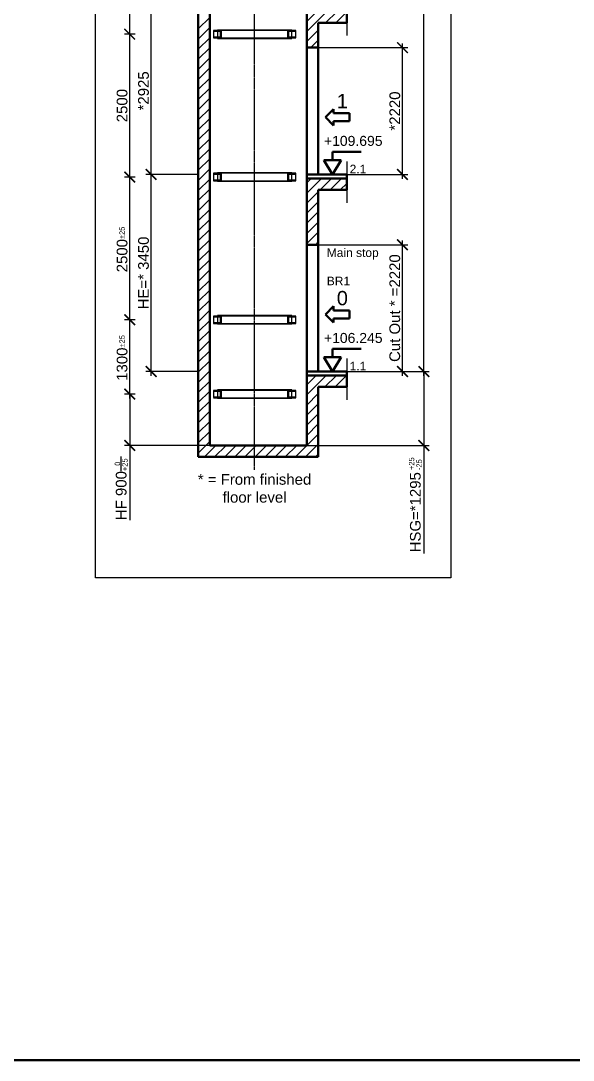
# Model space of a CAD drawing. Header units: millimetres. Extents: x -9546 to 173314, y -46180 to 27253.
# Drawn here: x 2565 to 12236, y -46180 to -27982 of the extents above; entities that cross this region are included whole.
import ezdxf

# ---------------------------------------------------------------- set-up
doc = ezdxf.new("R2010")
doc.units = ezdxf.units.MM
doc.linetypes.add('AM_ISO02W050', pattern=[7.5, 6, -1.5])
doc.linetypes.add('AM_ISO08W050', pattern=[18, 12, -1.5, 3, -1.5])
for name, color, linetype, lineweight in [('AM_0', 7, 'Continuous', 50), ('AM_5', 3, 'Continuous', 25), ('AM_8', 1, 'Continuous', 25), ('LDCar-AM_0', 7, 'Continuous', 50), ('LDCar-AM_4', 3, 'Continuous', 25), ('LDRailBrackets-AM_3', 6, 'AM_ISO02W050', 25), ('LDShaft-AM_0', 7, 'Continuous', 50), ('LDShaft-AM_5', 3, 'Continuous', 25), ('LDShaft-AM_7', 4, 'AM_ISO08W050', 25)]:
    doc.layers.add(name, color=color, linetype=linetype, lineweight=lineweight)
doc.layers.add('AM_VIEWS', color=1, linetype='Continuous', lineweight=25, plot=False)
doc.styles.add('LD', font='ARIALUNI.ttf')
doc.dimstyles.new('LIFT', dxfattribs={"dimtxt": 2.5, "dimasz": 2.5, "dimexe": 1.25, "dimexo": 0, "dimgap": 0.5, "dimtad": 1, "dimdec": 0, "dimzin": 1, "dimdsep": 46, "dimtxsty": 'LD', "dimblk": 'ARCHTICK', "dimcen": 0, "dimdle": 1, "dimclrd": 3, "dimclre": 3, "dimclrt": 4, "dimadec": 0, "dimazin": 0, "dimtp": 0.1, "dimtm": 0.1, "dimtfac": 0.71, "dimtdec": 0, "dimtix": 1, "dimtmove": 0, "dimatfit": 3, "dimfxl": 1, "dimtolj": 1, "dimarcsym": 0})

# ---------------------------------------------------------------- blocks, each defined once
blk = doc.blocks.new('LD_20260611094835_0000006F')
at = {"layer": 'AM_8'}
for p, q in [((-1900, 7292), (-1700, 7492)), ((0, 7248), (352, 7600)), ((0, 7425), (175, 7600)), ((329, 7400), (529, 7600)), ((506, 7400), (700, 7594)), ((-1900, 7116), (-1700, 7316)), ((682, 7400), (700, 7418)), ((-1900, 6939), (-1700, 7139)), ((0, 7071), (200, 7271)), ((-1900, 6762), (-1700, 6962)), ((71, 6965), (200, 7094)), ((-1900, 6585), (-1700, 6785)), ((-1900, 6409), (-1700, 6609)), ((-1900, 6232), (-1700, 6432)), ((-1900, 6055), (-1700, 6255)), ((-1900, 5878), (-1700, 6078)), ((-1900, 5701), (-1700, 5901)), ((-1900, 5525), (-1700, 5725)), ((-1900, 5348), (-1700, 5548)), ((-1900, 5171), (-1700, 5371)), ((-1900, 4994), (-1700, 5194)), ((-1900, 4818), (-1700, 5018)), ((-1900, 4641), (-1700, 4841)), ((-1900, 4464), (-1700, 4664)), ((0, 4419), (256, 4675)), ((0, 4596), (79, 4675)), ((232, 4475), (432, 4675)), ((409, 4475), (609, 4675)), ((586, 4475), (700, 4589)), ((-1900, 4287), (-1700, 4487)), ((0, 4243), (200, 4443)), ((-1900, 4110), (-1700, 4310)), ((0, 4066), (200, 4266)), ((-1900, 3934), (-1700, 4134)), ((0, 3889), (200, 4089)), ((-1900, 3757), (-1700, 3957)), ((0, 3712), (200, 3912)), ((-1900, 3580), (-1700, 3780)), ((0, 3536), (200, 3736)), ((-1900, 3403), (-1700, 3603)), ((156, 3515), (200, 3559)), ((-1900, 3227), (-1700, 3427)), ((-1900, 3050), (-1700, 3250)), ((-1900, 2873), (-1700, 3073)), ((-1900, 2696), (-1700, 2896)), ((-1900, 2519), (-1700, 2719)), ((-1900, 2343), (-1700, 2543)), ((-1900, 2166), (-1700, 2366)), ((-1900, 1989), (-1700, 2189)), ((-1900, 1812), (-1700, 2012)), ((-1900, 1636), (-1700, 1836)), ((-1900, 1459), (-1700, 1659)), ((-1900, 1282), (-1700, 1482)), ((-1900, 1105), (-1700, 1305)), ((-1900, 928), (-1700, 1128)), ((0, 884), (341, 1225)), ((0, 1061), (164, 1225)), ((318, 1025), (518, 1225)), ((495, 1025), (695, 1225)), ((-1900, 752), (-1700, 952)), ((671, 1025), (700, 1054)), ((-1900, 575), (-1700, 775)), ((0, 707), (200, 907)), ((0, 530), (200, 730)), ((-1900, 398), (-1700, 598)), ((0, 354), (200, 554)), ((-1900, 221), (-1700, 421)), ((0, 177), (200, 377)), ((-1900, 45), (-1700, 245)), ((-200, -200), (200, 200)), ((-1900, -132), (-1700, 68)), ((-23, -200), (200, 23)), ((-1791, -200), (-1591, 0)), ((-1614, -200), (-1414, 0)), ((-1437, -200), (-1237, 0)), ((-1261, -200), (-1061, 0)), ((-1084, -200), (-884, 0)), ((-907, -200), (-707, 0)), ((-730, -200), (-530, 0)), ((-554, -200), (-354, 0)), ((-377, -200), (-177, 0)), ((154, -200), (200, -154))]:
    blk.add_line(p, q, dxfattribs=at)
blk = doc.blocks.new('LD_20260611094835_00000070')
at = {"layer": 'LDShaft-AM_0'}
for p, q in [((-1900, 24391), (-1900, 0)), ((-1700, 0), (-1700, 24191)), ((0, 7600), (0, 6965)), ((700, 7400), (700, 7600)), ((200, 6965), (200, 7400)), ((200, 7400), (700, 7400)), ((0, 6965), (0, 4745)), ((0, 6965), (80, 6965)), ((80, 6965), (200, 6965)), ((200, 4745), (200, 6965)), ((80, 4675), (0, 4675)), ((0, 4675), (0, 3515)), ((200, 4675), (80, 4675)), ((700, 4675), (200, 4675)), ((700, 4475), (700, 4675)), ((200, 3515), (200, 4475)), ((200, 4475), (700, 4475)), ((0, 3515), (0, 1295)), ((0, 3515), (80, 3515)), ((80, 3515), (200, 3515)), ((200, 1295), (200, 3515)), ((80, 1225), (0, 1225)), ((0, 1225), (0, 0)), ((200, 1225), (80, 1225)), ((700, 1225), (200, 1225)), ((700, 1025), (700, 1225)), ((200, -200), (200, 1025)), ((200, 1025), (700, 1025)), ((-1900, 0), (-1900, -200)), ((0, 0), (-1700, 0)), ((-1900, -200), (0, -200)), ((0, -200), (80, -200)), ((80, -200), (200, -200))]:
    blk.add_line(p, q, dxfattribs=at)
blk = doc.blocks.new('LD_ENTRY_R')
for p, q in [((0, 0), (141, 141)), ((0, 0), (141, -141)), ((141, 70), (141, 141)), ((141, 70), (422, 70)), ((422, -70), (422, 70)), ((141, -70), (422, -70)), ((141, -70), (141, -141))]:
    blk.add_line(p, q)
blk = doc.blocks.new('LD_20260611094835_00000074')
at = {"layer": 'LDCar-AM_0'}
blk.add_blockref('LD_ENTRY_R', (0, 0), dxfattribs=at)
at = {"layer": 'LDCar-AM_0', "style": 'LD'}
blk.add_text('0', height=250, dxfattribs=at).set_placement((200, 160))
blk = doc.blocks.new('LD_ENTRY_FLOOR_R')
for p, q in [((0, 0), (-150, 250)), ((150, 250), (0, 0))]:
    blk.add_line(p, q)
at = {"layer": 'AM_0'}
for p, q in [((0, 398), (500, 398)), ((0, 250), (0, 398)), ((-150, 250), (150, 250))]:
    blk.add_line(p, q, dxfattribs=at)
blk = doc.blocks.new('LD_20260611094835_00000075')
at = {"layer": 'LDCar-AM_0'}
blk.add_blockref('LD_ENTRY_FLOOR_R', (0, 0), dxfattribs=at)
at = {"layer": 'LDCar-AM_0', "style": 'LD'}
blk.add_text('+106.245', height=175, dxfattribs=at).set_placement((-150, 500))
blk = doc.blocks.new('LD_20260611094835_00000076')
at = {"layer": 'LDShaft-AM_0'}
for p, q in [((80, 0), (0, 0)), ((0, 0), (0, -70)), ((200, 0), (80, 0)), ((700, 0), (200, 0)), ((700, -70), (700, 0)), ((0, -70), (80, -70)), ((80, -70), (200, -70)), ((200, -70), (700, -70))]:
    blk.add_line(p, q, dxfattribs=at)
blk = doc.blocks.new('LD_20260611094835_00000079')
at = {"layer": 'LDCar-AM_0'}
blk.add_blockref('LD_ENTRY_FLOOR_R', (0, 0), dxfattribs=at)
at = {"layer": 'LDCar-AM_0', "style": 'LD'}
blk.add_text('+109.695', height=175, dxfattribs=at).set_placement((-150, 500))
blk = doc.blocks.new('LD_20260611094835_0000007A')
at = {"layer": 'LDCar-AM_0'}
blk.add_blockref('LD_ENTRY_R', (0, 0), dxfattribs=at)
at = {"layer": 'LDCar-AM_0', "style": 'LD'}
blk.add_text('1', height=250, dxfattribs=at).set_placement((200, 160))
blk = doc.blocks.new('LD_20260611094835_0000007B')
at = {"layer": 'LDShaft-AM_0'}
for p, q in [((80, 0), (0, 0)), ((0, 0), (0, -70)), ((200, 0), (80, 0)), ((700, 0), (200, 0)), ((700, -70), (700, 0)), ((0, -70), (80, -70)), ((80, -70), (200, -70)), ((200, -70), (700, -70))]:
    blk.add_line(p, q, dxfattribs=at)
blk = doc.blocks.new('LD_20260611094835_000000AA')
at = {"layer": 'LDShaft-AM_7'}
blk.add_line((0, -20061), (0, 4980), dxfattribs=at)
blk = doc.blocks.new('LD_20260611094835_000000AD')
at = {"layer": 'LDRailBrackets-AM_3'}
for p, q in [((-595, 64.5), (-720, 64.5)), ((-720, 64.5), (-720, 56.5)), ((-709, 56.5), (-720, 56.5)), ((-720, 56.5), (-720, 52.5)), ((-720, 52.5), (-720, -52.5)), ((-720, 52.5), (-709, 52.5)), ((-709, 52.5), (-709, 56.5)), ((-641, 56.5), (-709, 56.5)), ((-709, 56.5), (-709, 52.5)), ((-709, 52.5), (-641, 52.5)), ((-650, 72.5), (-650, 64.5)), ((650, 72.5), (-650, 72.5)), ((-650, 64.5), (-650, -64.5)), ((650, 64.5), (-650, 64.5)), ((-650, 56.5), (-589, 56.5)), ((-641, 52.5), (-641, 56.5)), ((-595, 56.5), (-641, 56.5)), ((-641, 56.5), (-641, 52.5)), ((-641, 52.5), (-595, 52.5)), ((-599, 56.5), (-599, -56.5)), ((-595, 56.5), (-599, 56.5)), ((-595, 56.5), (-595, 64.5)), ((-595, 52.5), (-595, 56.5)), ((-595, -56.5), (-595, 56.5)), ((-589, 56.5), (-589, -56.5)), ((-585, -60.5), (-585, 60.5)), ((-585, 60.5), (-585, -60.5)), ((585, -60.5), (585, 60.5)), ((585, 60.5), (585, -60.5)), ((589, -56.5), (589, 56.5)), ((589, 56.5), (650, 56.5)), ((720, 64.5), (595, 64.5)), ((595, 64.5), (595, 56.5)), ((595, 56.5), (595, 52.5)), ((641, 56.5), (595, 56.5)), ((595, 56.5), (595, -56.5)), ((599, 56.5), (595, 56.5)), ((595, 52.5), (641, 52.5)), ((599, -56.5), (599, 56.5)), ((641, 52.5), (641, 56.5)), ((641, 56.5), (641, 52.5)), ((709, 56.5), (641, 56.5)), ((641, 52.5), (709, 52.5)), ((650, 64.5), (650, 72.5)), ((650, -64.5), (650, 64.5)), ((709, 56.5), (709, 52.5)), ((720, 56.5), (709, 56.5)), ((709, 52.5), (709, 56.5)), ((709, 52.5), (720, 52.5)), ((720, 56.5), (720, 64.5)), ((720, 52.5), (720, 56.5)), ((720, -52.5), (720, 52.5)), ((-709, -52.5), (-720, -52.5)), ((-720, -52.5), (-720, -56.5)), ((-720, -56.5), (-720, -64.5)), ((-720, -56.5), (-709, -56.5)), ((-720, -64.5), (-595, -64.5)), ((-641, -52.5), (-709, -52.5)), ((-709, -52.5), (-709, -56.5)), ((-709, -56.5), (-709, -52.5)), ((-709, -56.5), (-641, -56.5)), ((-589, -56.5), (-650, -56.5)), ((-650, -64.5), (650, -64.5)), ((-650, -64.5), (-650, -72.5)), ((-650, -72.5), (650, -72.5)), ((-595, -52.5), (-641, -52.5)), ((-641, -52.5), (-641, -56.5)), ((-641, -56.5), (-641, -52.5)), ((-641, -56.5), (-595, -56.5)), ((-599, -56.5), (-595, -56.5)), ((-595, -56.5), (-595, -52.5)), ((-595, -64.5), (-595, -56.5)), ((650, -56.5), (589, -56.5)), ((595, -52.5), (595, -56.5)), ((641, -52.5), (595, -52.5)), ((595, -56.5), (595, -64.5)), ((595, -56.5), (641, -56.5)), ((595, -56.5), (599, -56.5)), ((595, -64.5), (720, -64.5)), ((641, -52.5), (641, -56.5)), ((709, -52.5), (641, -52.5)), ((641, -56.5), (641, -52.5)), ((641, -56.5), (709, -56.5)), ((650, -72.5), (650, -64.5)), ((709, -52.5), (709, -56.5)), ((720, -52.5), (709, -52.5)), ((709, -56.5), (709, -52.5)), ((709, -56.5), (720, -56.5)), ((720, -56.5), (720, -52.5)), ((720, -64.5), (720, -56.5))]:
    blk.add_line(p, q, dxfattribs=at)
blk = doc.blocks.new('LD_20260611094835_000000AE')
at = {"layer": 'LDRailBrackets-AM_3'}
for p, q in [((-595, 64.5), (-720, 64.5)), ((-720, 64.5), (-720, 56.5)), ((-709, 56.5), (-720, 56.5)), ((-720, 56.5), (-720, 52.5)), ((-720, 52.5), (-720, -52.5)), ((-720, 52.5), (-709, 52.5)), ((-641, 56.5), (-709, 56.5)), ((-709, 56.5), (-709, 52.5)), ((-709, 52.5), (-709, 56.5)), ((-709, 52.5), (-641, 52.5)), ((-650, 72.5), (-650, 64.5)), ((650, 72.5), (-650, 72.5)), ((-650, 64.5), (-650, -64.5)), ((650, 64.5), (-650, 64.5)), ((-650, 56.5), (-589, 56.5)), ((-595, 56.5), (-641, 56.5)), ((-641, 56.5), (-641, 52.5)), ((-641, 52.5), (-641, 56.5)), ((-641, 52.5), (-595, 52.5)), ((-599, 56.5), (-599, -56.5)), ((-595, 56.5), (-599, 56.5)), ((-595, 56.5), (-595, 64.5)), ((-595, 52.5), (-595, 56.5)), ((-595, -56.5), (-595, 56.5)), ((-589, 56.5), (-589, -56.5)), ((-585, -60.5), (-585, 60.5)), ((-585, 60.5), (-585, -60.5)), ((585, 60.5), (585, -60.5)), ((585, -60.5), (585, 60.5)), ((589, -56.5), (589, 56.5)), ((589, 56.5), (650, 56.5)), ((720, 64.5), (595, 64.5)), ((595, 64.5), (595, 56.5)), ((595, 56.5), (595, 52.5)), ((641, 56.5), (595, 56.5)), ((595, 56.5), (595, -56.5)), ((599, 56.5), (595, 56.5)), ((595, 52.5), (641, 52.5)), ((599, -56.5), (599, 56.5)), ((641, 52.5), (641, 56.5)), ((641, 56.5), (641, 52.5)), ((709, 56.5), (641, 56.5)), ((641, 52.5), (709, 52.5)), ((650, 64.5), (650, 72.5)), ((650, -64.5), (650, 64.5)), ((709, 56.5), (709, 52.5)), ((720, 56.5), (709, 56.5)), ((709, 52.5), (709, 56.5)), ((709, 52.5), (720, 52.5)), ((720, 56.5), (720, 64.5)), ((720, 52.5), (720, 56.5)), ((720, -52.5), (720, 52.5)), ((-709, -52.5), (-720, -52.5)), ((-720, -52.5), (-720, -56.5)), ((-720, -56.5), (-720, -64.5)), ((-720, -56.5), (-709, -56.5)), ((-720, -64.5), (-595, -64.5)), ((-709, -56.5), (-709, -52.5)), ((-641, -52.5), (-709, -52.5)), ((-709, -52.5), (-709, -56.5)), ((-709, -56.5), (-641, -56.5)), ((-589, -56.5), (-650, -56.5)), ((-650, -64.5), (650, -64.5)), ((-650, -64.5), (-650, -72.5)), ((-650, -72.5), (650, -72.5)), ((-641, -56.5), (-641, -52.5)), ((-595, -52.5), (-641, -52.5)), ((-641, -52.5), (-641, -56.5)), ((-641, -56.5), (-595, -56.5)), ((-599, -56.5), (-595, -56.5)), ((-595, -56.5), (-595, -52.5)), ((-595, -64.5), (-595, -56.5)), ((650, -56.5), (589, -56.5)), ((595, -52.5), (595, -56.5)), ((641, -52.5), (595, -52.5)), ((595, -56.5), (595, -64.5)), ((595, -56.5), (641, -56.5)), ((595, -56.5), (599, -56.5)), ((595, -64.5), (720, -64.5)), ((641, -56.5), (641, -52.5)), ((641, -52.5), (641, -56.5)), ((709, -52.5), (641, -52.5)), ((641, -56.5), (709, -56.5)), ((650, -72.5), (650, -64.5)), ((709, -56.5), (709, -52.5)), ((709, -52.5), (709, -56.5)), ((720, -52.5), (709, -52.5)), ((709, -56.5), (720, -56.5)), ((720, -56.5), (720, -52.5)), ((720, -64.5), (720, -56.5))]:
    blk.add_line(p, q, dxfattribs=at)
blk = doc.blocks.new('LD_20260611094835_000000B2')
at = {"layer": 'LDRailBrackets-AM_3'}
for p, q in [((-595, 64.5), (-720, 64.5)), ((-720, 64.5), (-720, 56.5)), ((-709, 56.5), (-720, 56.5)), ((-720, 56.5), (-720, 52.5)), ((-720, 52.5), (-720, -52.5)), ((-720, 52.5), (-709, 52.5)), ((-709, 52.5), (-709, 56.5)), ((-641, 56.5), (-709, 56.5)), ((-709, 56.5), (-709, 52.5)), ((-709, 52.5), (-641, 52.5)), ((-650, 72.5), (-650, 64.5)), ((650, 72.5), (-650, 72.5)), ((-650, 64.5), (-650, -64.5)), ((650, 64.5), (-650, 64.5)), ((-650, 56.5), (-589, 56.5)), ((-641, 52.5), (-641, 56.5)), ((-595, 56.5), (-641, 56.5)), ((-641, 56.5), (-641, 52.5)), ((-641, 52.5), (-595, 52.5)), ((-599, 56.5), (-599, -56.5)), ((-595, 56.5), (-599, 56.5)), ((-595, 56.5), (-595, 64.5)), ((-595, 52.5), (-595, 56.5)), ((-595, -56.5), (-595, 56.5)), ((-589, 56.5), (-589, -56.5)), ((-585, -60.5), (-585, 60.5)), ((-585, 60.5), (-585, -60.5)), ((585, 60.5), (585, -60.5)), ((585, -60.5), (585, 60.5)), ((589, -56.5), (589, 56.5)), ((589, 56.5), (650, 56.5)), ((720, 64.5), (595, 64.5)), ((595, 64.5), (595, 56.5)), ((595, 56.5), (595, 52.5)), ((641, 56.5), (595, 56.5)), ((595, 56.5), (595, -56.5)), ((599, 56.5), (595, 56.5)), ((595, 52.5), (641, 52.5)), ((599, -56.5), (599, 56.5)), ((641, 52.5), (641, 56.5)), ((641, 56.5), (641, 52.5)), ((709, 56.5), (641, 56.5)), ((641, 52.5), (709, 52.5)), ((650, 64.5), (650, 72.5)), ((650, -64.5), (650, 64.5)), ((709, 56.5), (709, 52.5)), ((720, 56.5), (709, 56.5)), ((709, 52.5), (709, 56.5)), ((709, 52.5), (720, 52.5)), ((720, 56.5), (720, 64.5)), ((720, 52.5), (720, 56.5)), ((720, -52.5), (720, 52.5)), ((-709, -52.5), (-720, -52.5)), ((-720, -52.5), (-720, -56.5)), ((-720, -56.5), (-720, -64.5)), ((-720, -56.5), (-709, -56.5)), ((-720, -64.5), (-595, -64.5)), ((-709, -56.5), (-709, -52.5)), ((-641, -52.5), (-709, -52.5)), ((-709, -52.5), (-709, -56.5)), ((-709, -56.5), (-641, -56.5)), ((-589, -56.5), (-650, -56.5)), ((-650, -64.5), (650, -64.5)), ((-650, -64.5), (-650, -72.5)), ((-650, -72.5), (650, -72.5)), ((-641, -56.5), (-641, -52.5)), ((-595, -52.5), (-641, -52.5)), ((-641, -52.5), (-641, -56.5)), ((-641, -56.5), (-595, -56.5)), ((-599, -56.5), (-595, -56.5)), ((-595, -56.5), (-595, -52.5)), ((-595, -64.5), (-595, -56.5)), ((650, -56.5), (589, -56.5)), ((595, -52.5), (595, -56.5)), ((641, -52.5), (595, -52.5)), ((595, -56.5), (595, -64.5)), ((595, -56.5), (641, -56.5)), ((595, -56.5), (599, -56.5)), ((595, -64.5), (720, -64.5)), ((641, -52.5), (641, -56.5)), ((709, -52.5), (641, -52.5)), ((641, -56.5), (641, -52.5)), ((641, -56.5), (709, -56.5)), ((650, -72.5), (650, -64.5)), ((709, -52.5), (709, -56.5)), ((720, -52.5), (709, -52.5)), ((709, -56.5), (709, -52.5)), ((709, -56.5), (720, -56.5)), ((720, -56.5), (720, -52.5)), ((720, -64.5), (720, -56.5))]:
    blk.add_line(p, q, dxfattribs=at)
blk = doc.blocks.new('LD_20260611094835_000000B3')
at = {"layer": 'LDRailBrackets-AM_3'}
for p, q in [((-595, 64.5), (-720, 64.5)), ((-720, 64.5), (-720, 56.5)), ((-709, 56.5), (-720, 56.5)), ((-720, 56.5), (-720, 52.5)), ((-720, 52.5), (-720, -52.5)), ((-720, 52.5), (-709, 52.5)), ((-709, 52.5), (-709, 56.5)), ((-641, 56.5), (-709, 56.5)), ((-709, 56.5), (-709, 52.5)), ((-709, 52.5), (-641, 52.5)), ((-650, 72.5), (-650, 64.5)), ((650, 72.5), (-650, 72.5)), ((-650, 64.5), (-650, -64.5)), ((650, 64.5), (-650, 64.5)), ((-650, 56.5), (-589, 56.5)), ((-641, 52.5), (-641, 56.5)), ((-595, 56.5), (-641, 56.5)), ((-641, 56.5), (-641, 52.5)), ((-641, 52.5), (-595, 52.5)), ((-599, 56.5), (-599, -56.5)), ((-595, 56.5), (-599, 56.5)), ((-595, 56.5), (-595, 64.5)), ((-595, 52.5), (-595, 56.5)), ((-595, -56.5), (-595, 56.5)), ((-589, 56.5), (-589, -56.5)), ((-585, -60.5), (-585, 60.5)), ((-585, 60.5), (-585, -60.5)), ((585, -60.5), (585, 60.5)), ((585, 60.5), (585, -60.5)), ((589, -56.5), (589, 56.5)), ((589, 56.5), (650, 56.5)), ((720, 64.5), (595, 64.5)), ((595, 64.5), (595, 56.5)), ((595, 56.5), (595, 52.5)), ((641, 56.5), (595, 56.5)), ((595, 56.5), (595, -56.5)), ((599, 56.5), (595, 56.5)), ((595, 52.5), (641, 52.5)), ((599, -56.5), (599, 56.5)), ((641, 52.5), (641, 56.5)), ((641, 56.5), (641, 52.5)), ((709, 56.5), (641, 56.5)), ((641, 52.5), (709, 52.5)), ((650, 64.5), (650, 72.5)), ((650, -64.5), (650, 64.5)), ((709, 56.5), (709, 52.5)), ((720, 56.5), (709, 56.5)), ((709, 52.5), (709, 56.5)), ((709, 52.5), (720, 52.5)), ((720, 56.5), (720, 64.5)), ((720, 52.5), (720, 56.5)), ((720, -52.5), (720, 52.5)), ((-709, -52.5), (-720, -52.5)), ((-720, -52.5), (-720, -56.5)), ((-720, -56.5), (-720, -64.5)), ((-720, -56.5), (-709, -56.5)), ((-720, -64.5), (-595, -64.5)), ((-641, -52.5), (-709, -52.5)), ((-709, -52.5), (-709, -56.5)), ((-709, -56.5), (-709, -52.5)), ((-709, -56.5), (-641, -56.5)), ((-589, -56.5), (-650, -56.5)), ((-650, -64.5), (650, -64.5)), ((-650, -64.5), (-650, -72.5)), ((-650, -72.5), (650, -72.5)), ((-595, -52.5), (-641, -52.5)), ((-641, -52.5), (-641, -56.5)), ((-641, -56.5), (-641, -52.5)), ((-641, -56.5), (-595, -56.5)), ((-599, -56.5), (-595, -56.5)), ((-595, -56.5), (-595, -52.5)), ((-595, -64.5), (-595, -56.5)), ((650, -56.5), (589, -56.5)), ((595, -52.5), (595, -56.5)), ((641, -52.5), (595, -52.5)), ((595, -56.5), (595, -64.5)), ((595, -56.5), (641, -56.5)), ((595, -56.5), (599, -56.5)), ((595, -64.5), (720, -64.5)), ((641, -52.5), (641, -56.5)), ((709, -52.5), (641, -52.5)), ((641, -56.5), (641, -52.5)), ((641, -56.5), (709, -56.5)), ((650, -72.5), (650, -64.5)), ((709, -52.5), (709, -56.5)), ((720, -52.5), (709, -52.5)), ((709, -56.5), (709, -52.5)), ((709, -56.5), (720, -56.5)), ((720, -56.5), (720, -52.5)), ((720, -64.5), (720, -56.5))]:
    blk.add_line(p, q, dxfattribs=at)
blk = doc.blocks.new('_ArchTick')
at = {"color": 0, "linetype": 'ByBlock', "const_width": 0.15}
blk.add_lwpolyline([(-0.5, -0.5), (0.5, 0.5)], dxfattribs=at)
blk = doc.blocks.new('*D2658')
at = {"layer": 'Defpoints', "color": 0, "transparency": 16777216}
for p in [(4847, -27747), (5672, -27747), (5672, -30672)]:
    blk.add_point(p, dxfattribs=at)
at = {"layer": 'LDShaft-AM_5', "color": 3, "lineweight": -2, "transparency": 16777216}
for p, q in [((5672, -27747), (4753, -27747)), ((4847, -30747), (4847, -27672)), ((5672, -30672), (4753, -30672))]:
    blk.add_line(p, q, dxfattribs=at)
at = {"layer": 'LDShaft-AM_5', "color": 3, "lineweight": -2, "transparency": 16777216, "xscale": 187.5, "yscale": 187.5, "zscale": 187.5}
for p, rotation in [((4847, -27747), 90), ((4847, -30672), 270)]:
    blk.add_blockref('_ArchTick', p, dxfattribs=dict(at, rotation=rotation))
at = {"layer": 'LDShaft-AM_5', "color": 4, "transparency": 16777216, "insert": (4714, -29209), "char_height": 187.5, "attachment_point": 5, "rotation": 90, "style": 'LD'}
blk.add_mtext('\\A1;*2925', dxfattribs=at)
blk = doc.blocks.new('*D2662')
at = {"layer": 'Defpoints', "color": 0, "transparency": 16777216}
for p in [(4847, -30672), (5672, -30672), (5672, -34122)]:
    blk.add_point(p, dxfattribs=at)
at = {"layer": 'LDShaft-AM_5', "color": 3, "lineweight": -2, "transparency": 16777216}
for p, q in [((5672, -30672), (4753, -30672)), ((4847, -34197), (4847, -30597)), ((5672, -34122), (4753, -34122))]:
    blk.add_line(p, q, dxfattribs=at)
at = {"layer": 'LDShaft-AM_5', "color": 3, "lineweight": -2, "transparency": 16777216, "xscale": 187.5, "yscale": 187.5, "zscale": 187.5}
for p, rotation in [((4847, -30672), 90), ((4847, -34122), 270)]:
    blk.add_blockref('_ArchTick', p, dxfattribs=dict(at, rotation=rotation))
at = {"layer": 'LDShaft-AM_5', "color": 4, "transparency": 16777216, "insert": (4714, -32397), "char_height": 187.5, "attachment_point": 5, "rotation": 90, "style": 'LD'}
blk.add_mtext('\\A1;HE=* 3450', dxfattribs=at)
blk = doc.blocks.new('*D2664')
at = {"layer": 'Defpoints', "color": 0, "transparency": 16777216}
for p in [(4472, -34517), (4566, -34517), (6657, -35417)]:
    blk.add_point(p, dxfattribs=at)
at = {"layer": 'LDShaft-AM_5', "color": 3, "lineweight": -2, "transparency": 16777216}
for p, q in [((4566, -34517), (4378, -34517)), ((4472, -34517), (4472, -35492)), ((6657, -35417), (4378, -35417)), ((4472, -35417), (4472, -36727))]:
    blk.add_line(p, q, dxfattribs=at)
at = {"layer": 'LDShaft-AM_5', "color": 3, "lineweight": -2, "transparency": 16777216, "xscale": 187.5, "yscale": 187.5, "zscale": 187.5}
for p, rotation in [((4472, -34517), 90), ((4472, -35417), 270)]:
    blk.add_blockref('_ArchTick', p, dxfattribs=dict(at, rotation=rotation))
at = {"layer": 'LDShaft-AM_5', "color": 4, "transparency": 16777216, "insert": (4322, -36166), "char_height": 187.5, "attachment_point": 5, "rotation": 90, "style": 'LD'}
blk.add_mtext('\\A1;HF 900\\H0.5x;\\S0/+25 ', dxfattribs=at)
blk = doc.blocks.new('*D2665')
at = {"layer": 'Defpoints', "color": 0, "transparency": 16777216}
for p in [(4472, -25717), (4566, -25717), (4566, -28217)]:
    blk.add_point(p, dxfattribs=at)
at = {"layer": 'LDShaft-AM_5', "color": 3, "lineweight": -2, "transparency": 16777216}
for p, q in [((4472, -28292), (4472, -25642)), ((4566, -25717), (4378, -25717)), ((4566, -28217), (4378, -28217))]:
    blk.add_line(p, q, dxfattribs=at)
at = {"layer": 'LDShaft-AM_5', "color": 3, "lineweight": -2, "transparency": 16777216, "xscale": 187.5, "yscale": 187.5, "zscale": 187.5}
for p, rotation in [((4472, -25717), 90), ((4472, -28217), 270)]:
    blk.add_blockref('_ArchTick', p, dxfattribs=dict(at, rotation=rotation))
at = {"layer": 'LDShaft-AM_5', "color": 4, "transparency": 16777216, "insert": (4339, -26967), "char_height": 187.5, "attachment_point": 5, "rotation": 90, "style": 'LD'}
blk.add_mtext('\\A1;2500', dxfattribs=at)
blk = doc.blocks.new('*D2666')
at = {"layer": 'Defpoints', "color": 0, "transparency": 16777216}
for p in [(4472, -33217), (4566, -33217), (4566, -34517)]:
    blk.add_point(p, dxfattribs=at)
at = {"layer": 'LDShaft-AM_5', "color": 3, "lineweight": -2, "transparency": 16777216}
for p, q in [((4566, -33217), (4378, -33217)), ((4472, -34592), (4472, -33142)), ((4566, -34517), (4378, -34517))]:
    blk.add_line(p, q, dxfattribs=at)
at = {"layer": 'LDShaft-AM_5', "color": 3, "lineweight": -2, "transparency": 16777216, "xscale": 187.5, "yscale": 187.5, "zscale": 187.5}
for p, rotation in [((4472, -33217), 90), ((4472, -34517), 270)]:
    blk.add_blockref('_ArchTick', p, dxfattribs=dict(at, rotation=rotation))
at = {"layer": 'LDShaft-AM_5', "color": 4, "transparency": 16777216, "insert": (4339, -33867), "char_height": 187.5, "attachment_point": 5, "rotation": 90, "style": 'LD'}
blk.add_mtext('\\A1;1300\\H0.5x;\\S±25 ', dxfattribs=at)
blk = doc.blocks.new('*D2671')
at = {"layer": 'Defpoints', "color": 0, "transparency": 16777216}
for p in [(4472, -30717), (4566, -30717), (4566, -33217)]:
    blk.add_point(p, dxfattribs=at)
at = {"layer": 'LDShaft-AM_5', "color": 3, "lineweight": -2, "transparency": 16777216}
for p, q in [((4566, -30717), (4378, -30717)), ((4472, -33292), (4472, -30642)), ((4566, -33217), (4378, -33217))]:
    blk.add_line(p, q, dxfattribs=at)
at = {"layer": 'LDShaft-AM_5', "color": 3, "lineweight": -2, "transparency": 16777216, "xscale": 187.5, "yscale": 187.5, "zscale": 187.5}
for p, rotation in [((4472, -30717), 90), ((4472, -33217), 270)]:
    blk.add_blockref('_ArchTick', p, dxfattribs=dict(at, rotation=rotation))
at = {"layer": 'LDShaft-AM_5', "color": 4, "transparency": 16777216, "insert": (4339, -31967), "char_height": 187.5, "attachment_point": 5, "rotation": 90, "style": 'LD'}
blk.add_mtext('\\A1;2500\\H0.5x;\\S±25 ', dxfattribs=at)
blk = doc.blocks.new('*D2673')
at = {"layer": 'Defpoints', "color": 0, "transparency": 16777216}
for p in [(4472, -28217), (4566, -28217), (4566, -30717)]:
    blk.add_point(p, dxfattribs=at)
at = {"layer": 'LDShaft-AM_5', "color": 3, "lineweight": -2, "transparency": 16777216}
for p, q in [((4472, -30792), (4472, -28142)), ((4566, -28217), (4378, -28217)), ((4566, -30717), (4378, -30717))]:
    blk.add_line(p, q, dxfattribs=at)
at = {"layer": 'LDShaft-AM_5', "color": 3, "lineweight": -2, "transparency": 16777216, "xscale": 187.5, "yscale": 187.5, "zscale": 187.5}
for p, rotation in [((4472, -28217), 90), ((4472, -30717), 270)]:
    blk.add_blockref('_ArchTick', p, dxfattribs=dict(at, rotation=rotation))
at = {"layer": 'LDShaft-AM_5', "color": 4, "transparency": 16777216, "insert": (4339, -29467), "char_height": 187.5, "attachment_point": 5, "rotation": 90, "style": 'LD'}
blk.add_mtext('\\A1;2500', dxfattribs=at)
blk = doc.blocks.new('*D2675')
at = {"layer": 'Defpoints', "color": 0, "transparency": 16777216}
for p in [(7772, -31902), (9247, -31902), (7772, -34122)]:
    blk.add_point(p, dxfattribs=at)
at = {"layer": 'LDShaft-AM_5', "color": 3, "lineweight": -2, "transparency": 16777216}
for p, q in [((9247, -34197), (9247, -31827)), ((7772, -31902), (9341, -31902)), ((7772, -34122), (9341, -34122))]:
    blk.add_line(p, q, dxfattribs=at)
at = {"layer": 'LDShaft-AM_5', "color": 3, "lineweight": -2, "transparency": 16777216, "xscale": 187.5, "yscale": 187.5, "zscale": 187.5}
for p, rotation in [((9247, -31902), 90), ((9247, -34122), 270)]:
    blk.add_blockref('_ArchTick', p, dxfattribs=dict(at, rotation=rotation))
at = {"layer": 'LDShaft-AM_5', "color": 4, "transparency": 16777216, "insert": (9113, -33012), "char_height": 187.5, "attachment_point": 5, "rotation": 90, "style": 'LD'}
blk.add_mtext('\\A1;Cut Out * =2220 ', dxfattribs=at)
blk = doc.blocks.new('*D2679')
at = {"layer": 'Defpoints', "color": 0, "transparency": 16777216}
for p in [(7772, -28452), (9247, -28452), (7772, -30672)]:
    blk.add_point(p, dxfattribs=at)
at = {"layer": 'LDShaft-AM_5', "color": 3, "lineweight": -2, "transparency": 16777216}
for p, q in [((9247, -30747), (9247, -28377)), ((7772, -28452), (9341, -28452)), ((7772, -30672), (9341, -30672))]:
    blk.add_line(p, q, dxfattribs=at)
at = {"layer": 'LDShaft-AM_5', "color": 3, "lineweight": -2, "transparency": 16777216, "xscale": 187.5, "yscale": 187.5, "zscale": 187.5}
for p, rotation in [((9247, -28452), 90), ((9247, -30672), 270)]:
    blk.add_blockref('_ArchTick', p, dxfattribs=dict(at, rotation=rotation))
at = {"layer": 'LDShaft-AM_5', "color": 4, "transparency": 16777216, "insert": (9114, -29562), "char_height": 187.5, "attachment_point": 5, "rotation": 90, "style": 'LD'}
blk.add_mtext('\\A1;*2220', dxfattribs=at)
blk = doc.blocks.new('*D2682')
at = {"layer": 'AM_5', "color": 3, "lineweight": -2, "transparency": 16777216}
for p, q in [((9622, -34197), (9622, -15972)), ((7572, -16047), (9716, -16047)), ((7572, -34122), (9716, -34122))]:
    blk.add_line(p, q, dxfattribs=at)
at = {"layer": 'Defpoints', "color": 0, "transparency": 16777216}
for p in [(7572, -16047), (9622, -16047), (7572, -34122)]:
    blk.add_point(p, dxfattribs=at)
at = {"layer": 'AM_5', "color": 3, "lineweight": -2, "transparency": 16777216, "xscale": 187.5, "yscale": 187.5, "zscale": 187.5}
for p, rotation in [((9622, -16047), 90), ((9622, -34122), 270)]:
    blk.add_blockref('_ArchTick', p, dxfattribs=dict(at, rotation=rotation))
at = {"layer": 'AM_5', "color": 4, "transparency": 16777216, "insert": (9482, -25084), "char_height": 187.5, "attachment_point": 5, "rotation": 90, "style": 'LD'}
blk.add_mtext('\\A1;HQ=* 18075', dxfattribs=at)
blk = doc.blocks.new('*D2683')
at = {"layer": 'AM_5', "color": 3, "lineweight": -2, "transparency": 16777216}
for p, q in [((7572, -34122), (9716, -34122)), ((9622, -34122), (9622, -35492)), ((7572, -35417), (9716, -35417)), ((9622, -35417), (9622, -37310))]:
    blk.add_line(p, q, dxfattribs=at)
at = {"layer": 'Defpoints', "color": 0, "transparency": 16777216}
for p in [(7572, -34122), (9622, -34122), (7572, -35417)]:
    blk.add_point(p, dxfattribs=at)
at = {"layer": 'AM_5', "color": 3, "lineweight": -2, "transparency": 16777216, "xscale": 187.5, "yscale": 187.5, "zscale": 187.5}
for p, rotation in [((9622, -34122), 90), ((9622, -35417), 270)]:
    blk.add_blockref('_ArchTick', p, dxfattribs=dict(at, rotation=rotation))
at = {"layer": 'AM_5', "color": 4, "transparency": 16777216, "insert": (9472, -36457), "char_height": 187.5, "attachment_point": 5, "rotation": 90, "style": 'LD'}
blk.add_mtext('\\A1;HSG=*1295{\\H0.5x; \\S+25^ -25;} ', dxfattribs=at)
blk = doc.blocks.new('LD_20260611094835_000000C2')
at = {"layer": 'LDCar-AM_4'}
for p, q in [((700, 7895), (700, 7175)), ((700, 4970), (700, 4250)), ((700, 1520), (700, 800))]:
    blk.add_line(p, q, dxfattribs=at)

msp = doc.modelspace()

# ---------------------------------------------------------------- linework, layer by layer
at = {"layer": 'AM_0'}
msp.add_lwpolyline([(-9546.1, -8278.2), (173314.3, -8278.2), (173314.3, -46179.6), (-9546.1, -46179.6)], close=True, dxfattribs=at)
at = {"layer": 'AM_VIEWS'}
msp.add_lwpolyline([(3872.2, -9901), (10091, -9901), (10091, -37733.1), (3872.2, -37733.1)], close=True, dxfattribs=at)

# ---------------------------------------------------------------- block references
for name, p in [('LD_20260611094835_000000AA', (6657.2, -15781)), ('LD_20260611094835_0000006F', (7572.2, -35417)), ('LD_20260611094835_00000070', (7572.2, -35417)), ('LD_20260611094835_000000C2', (7572.2, -35417)), ('LD_20260611094835_000000B3', (6657.2, -28217)), ('LD_20260611094835_0000007A', (7897.2, -29672)), ('LD_20260611094835_00000079', (8022.2, -30672)), ('LD_20260611094835_000000B2', (6657.2, -30717)), ('LD_20260611094835_0000007B', (7572.2, -30672)), ('LD_20260611094835_00000074', (7897.2, -33122)), ('LD_20260611094835_000000AE', (6657.2, -33217)), ('LD_20260611094835_00000075', (8022.2, -34122)), ('LD_20260611094835_00000076', (7572.2, -34122)), ('LD_20260611094835_000000AD', (6657.2, -34517))]:
    msp.add_blockref(name, p)

# ---------------------------------------------------------------- texts
at = {"layer": 'LDShaft-AM_0', "style": 'LD'}
for s, insert, char_height, attachment_point in [('\\fArial Unicode MS|b0|i0;\\l\\C256;2.1', (8322.2, -30652), 150, 7), ('\\fArial Unicode MS|b0|i0;\\l\\C256;Main stop', (7922.2, -32162), 150, 7), ('\\fArial Unicode MS|b0|i0;\\l\\C256;BR1', (7922.2, -32612), 150, 7), ('\\fArial Unicode MS|b0|i0;\\l\\C256;1.1', (8322.2, -34102), 150, 7), ('\\fArial Unicode MS|b0|i0;\\l\\C256;* = From finished \\Pfloor level', (6657.2, -35917), 187.5, 2)]:
    msp.add_mtext(s, dxfattribs=dict(at, insert=insert, char_height=char_height, attachment_point=attachment_point))

# ---------------------------------------------------------------- dimensions: what is measured, and where the dimension line sits
at = {"layer": 'AM_5'}
for base, p1, p2, text, override, picture, middle in [((9622.2, -16047), (7572.2, -34122), (7572.2, -16047), 'HQ=* <>', {"dimscale": 75, "dimtxt": 2.5, "dimtix": 1}, '*D2682', (9482, -25084.5)), ((9622.2, -34122), (7572.2, -35417), (7572.2, -34122), 'HSG=*<>{\\H0.5x; \\S+25^ -25;} ', {"dimscale": 75, "dimtxt": 2.5, "dimjust": 1, "dimtix": 0}, '*D2683', (9471.7, -36457.1))]:
    dim = msp.add_linear_dim(base=base, p1=p1, p2=p2, angle=90, text=text, dimstyle='LIFT', override=override, dxfattribs=at)
    dim.commit()
    dim.dimension.update_dxf_attribs({"geometry": picture, "text_midpoint": middle})
at = {"layer": 'LDShaft-AM_5'}
for base, p1, p2, picture, middle in [((4472.2, -25717), (4566, -28217), (4566, -25717), '*D2665', (4338.9, -26967)), ((4472.2, -28217), (4566, -30717), (4566, -28217), '*D2673', (4338.9, -29467))]:
    dim = msp.add_linear_dim(base=base, p1=p1, p2=p2, angle=90, dimstyle='LIFT', override={"dimscale": 75, "dimtxt": 2.5, "dimtix": 1}, dxfattribs=at)
    dim.commit()
    dim.dimension.update_dxf_attribs({"geometry": picture, "text_midpoint": middle})
for base, p1, p2, text, override, picture, middle in [((4847.2, -27747), (5672.2, -30672), (5672.2, -27747), '*<>', {"dimscale": 75, "dimtxt": 2.5, "dimtix": 1}, '*D2658', (4713.9, -29209.5)), ((9247.2, -28452), (7772.2, -30672), (7772.2, -28452), '*<>', {"dimscale": 75, "dimtxt": 2.5, "dimtix": 1}, '*D2679', (9113.9, -29562)), ((4847.2, -30672), (5672.2, -34122), (5672.2, -30672), 'HE=* <>', {"dimscale": 75, "dimtxt": 2.5, "dimtix": 1}, '*D2662', (4713.9, -32397)), ((4472.2, -30717), (4566, -33217), (4566, -30717), '<>\\H0.5x;\\S±25 ', {"dimscale": 75, "dimtxt": 2.5, "dimtix": 1}, '*D2671', (4338.9, -31967)), ((9247.2, -31902), (7772.2, -34122), (7772.2, -31902), 'Cut Out * =<> ', {"dimscale": 75, "dimtxt": 2.5, "dimtix": 1}, '*D2675', (9112.8, -33012)), ((4472.2, -33217), (4566, -34517), (4566, -33217), '<>\\H0.5x;\\S±25 ', {"dimscale": 75, "dimtxt": 2.5, "dimtix": 1}, '*D2666', (4338.9, -33867)), ((4472.2, -34517), (6657.2, -35417), (4566, -34517), 'HF <>\\H0.5x;\\S0/+25 ', {"dimscale": 75, "dimtxt": 2.5, "dimjust": 1, "dimtix": 0}, '*D2664', (4321.7, -36165.8))]:
    dim = msp.add_linear_dim(base=base, p1=p1, p2=p2, angle=90, text=text, dimstyle='LIFT', override=override, dxfattribs=at)
    dim.commit()
    dim.dimension.update_dxf_attribs({"geometry": picture, "text_midpoint": middle})

doc.saveas('drawing.dxf')
